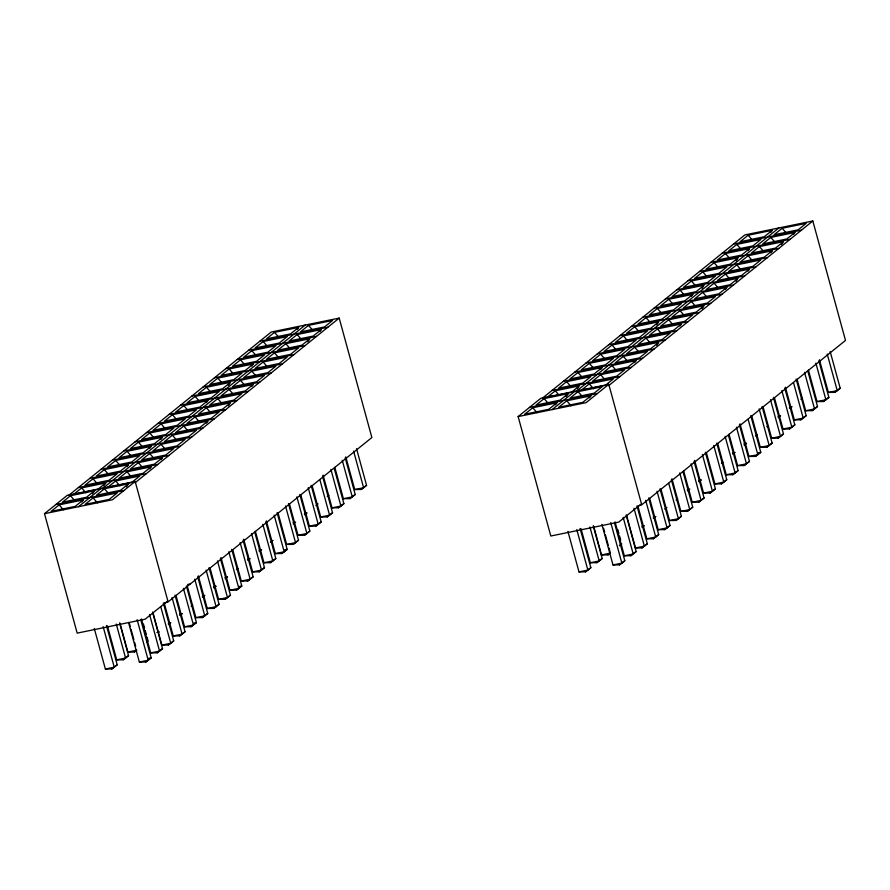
<?xml version="1.0" encoding="UTF-8"?>
<svg xmlns="http://www.w3.org/2000/svg" width="890" height="890" viewBox="0 0 890 890"><rect width="100%" height="100%" fill="white"/><g stroke="black" fill="none" stroke-linecap="round" stroke-linejoin="round"><path stroke-width="1.33" d="M81.824 501.938L83.226 499.913L59.14 504.853L51.108 511.338L75.183 506.399L83.226 499.913M92.46 493.805L93.862 491.781M103.641 485.996L105.754 482.959L81.669 487.898L73.625 494.384L97.711 489.444L105.754 482.959M127.036 466.683L128.438 464.658L104.353 469.597L96.32 476.083L120.395 471.144L128.438 464.658M149.72 448.382L151.133 446.357L127.048 451.297L119.004 457.783L143.09 452.843L151.133 446.357M126.447 486.841L127.849 484.816M161.068 439.237L162.47 437.213L138.395 442.152L130.352 448.627L154.437 443.698L162.47 437.213M149.676 468.874L151.078 466.849L126.992 471.789L118.96 478.264L143.034 473.335L151.078 466.849M161.012 459.718L162.425 457.705L138.339 462.633L130.296 469.119L154.382 464.18L162.425 457.705M206.447 402.636L207.848 400.611L183.774 405.551L175.731 412.026L199.816 407.097L207.848 400.611M228.43 385.348L229.843 383.323M206.391 423.117L207.804 421.103L183.718 426.032L175.675 432.518L199.761 427.578L207.804 421.103M251.826 366.035L253.227 364.01L229.153 368.95L221.109 375.435L245.195 370.496L253.227 364.01M228.385 405.829L229.787 403.815M251.77 386.527L253.183 384.502L229.097 389.431L221.054 395.916L245.139 390.988L253.183 384.502M297.204 329.434L298.606 327.409L274.521 332.348L266.488 338.834L290.563 333.895L298.606 327.409M307.795 341.782L309.197 339.757M319.844 331.625L321.245 329.6L297.16 334.529L289.128 341.015L313.202 336.086L321.245 329.6M555.449 404.828L556.862 402.803L532.776 407.742L524.733 414.228L548.818 409.289L556.862 402.803M566.096 396.684L568.198 393.658L544.124 398.587L536.08 405.072L560.166 400.144L568.198 393.658M577.276 388.886L578.678 386.861M600.661 369.572L602.074 367.548L577.988 372.487L569.945 378.973L594.031 374.034L602.074 367.548M589.436 397.863L590.838 395.839L566.752 400.778L558.72 407.264L582.794 402.325L590.838 395.839M656.687 324.828L658.088 322.814M634.648 362.608L636.05 360.584L611.975 365.523L603.932 372.009L628.017 367.069L636.05 360.584M656.631 345.32L658.044 343.295M691.419 296.37L692.832 294.345L668.746 299.285L660.703 305.771L684.788 300.831L692.832 294.345M702.065 288.238L703.467 286.213M680.027 326.007L681.428 323.982L657.354 328.922L649.311 335.408L673.396 330.468L681.428 323.982M702.01 308.719L703.423 306.694M736.097 260.781L737.499 258.756M748.145 250.624L749.547 248.599L725.472 253.528L717.429 260.014L741.515 255.085L749.547 248.599M725.406 289.406L726.807 287.381L702.733 292.32L694.69 298.806L718.775 293.867L726.807 287.381M736.052 281.273L737.454 279.249M770.84 232.323L772.242 230.299L748.156 235.227L740.113 241.713L764.198 236.785L772.242 230.299M748.09 271.105L749.502 269.08L725.417 274.02L717.373 280.506L741.459 275.566L749.502 269.08M770.785 252.805L772.186 250.78L748.112 255.719L740.068 262.205L764.154 257.266L772.186 250.78M781.431 244.672L782.833 242.647M793.468 234.504L794.881 232.479L770.796 237.419L762.752 243.905L786.838 238.965L794.881 232.479M44.5 513.686L67.184 495.385L135.158 481.457L167.832 600.895L145.137 619.195L77.174 633.124L44.5 513.686L112.463 499.757L135.158 481.457M69.086 495.062L271.228 332.026L339.19 318.097L371.864 437.535L167.665 602.241L164.95 602.797M70.488 495.708L62.445 502.183L86.53 497.254L94.574 490.768L70.488 495.708L74.727 500.614M93.016 478.753L84.973 485.228L109.058 480.3L117.091 473.814L93.016 478.753L97.255 483.659M115.7 460.453L107.657 466.927L131.742 461.999L139.786 455.513L115.7 460.453L119.939 465.359M149.731 432.996L141.699 439.482L165.774 434.543L173.817 428.068L149.731 432.996L153.97 437.913M161.079 423.851L153.036 430.326L177.121 425.398L185.165 418.912L161.079 423.851L165.317 428.769M172.426 414.695L164.383 421.181L188.469 416.242L196.512 409.767L172.426 414.695L176.665 419.613M195.11 396.395L187.078 402.881L211.153 397.941L219.196 391.466L195.11 396.395L199.349 401.312M206.458 387.25L198.414 393.725L222.5 388.797L230.543 382.311L206.458 387.25L210.696 392.167M217.805 378.094L209.762 384.58L233.847 379.641L241.88 373.166L217.805 378.094L221.187 382.032M240.489 359.794L232.457 366.28L256.531 361.34L264.575 354.865L240.489 359.794L244.728 364.711M251.837 350.649L243.793 357.135L267.879 352.195L275.922 345.709L251.837 350.649L256.075 355.566M263.184 341.493L255.141 347.979L279.226 343.051L287.259 336.565L263.184 341.493L266.566 345.431M78.487 506.722L101.171 488.421M102.038 488.933L305.214 325.061M93.127 497.888L85.084 504.374L109.17 499.435L117.202 492.96L93.127 497.888L97.366 502.805M104.464 488.744L96.432 495.229L120.517 490.29L128.549 483.804L104.464 488.744L108.702 493.661M107.612 487.42L115.656 480.934L139.73 476.005L131.698 482.48L126.347 483.582M149.687 453.488L141.643 459.963L165.729 455.035L173.761 448.549L149.687 453.488L153.069 457.416M161.023 444.332L152.991 450.818L177.077 445.879L185.109 439.404L161.023 444.332L165.262 449.25M172.371 435.188L164.339 441.674L188.413 436.734L196.456 430.248L172.371 435.188L176.609 440.105M195.066 416.887L187.022 423.373L211.108 418.434L219.14 411.948L195.066 416.887L199.304 421.804M206.402 407.731L198.37 414.217L222.444 409.278L230.488 402.803L206.402 407.731L210.641 412.649M217.75 398.587L209.717 405.072L233.792 400.133L241.835 393.647L217.75 398.587L221.143 402.514M240.445 380.286L232.401 386.772L256.487 381.832L264.519 375.346L240.445 380.286L244.683 385.203M251.781 371.13L243.749 377.616L267.823 372.688L275.867 366.202L251.781 371.13L256.02 376.047M263.129 361.985L255.085 368.471L279.171 363.532L287.214 357.046L263.129 361.985L266.522 365.912M274.476 352.829L266.433 359.315L290.518 354.387L298.562 347.901L274.476 352.829L278.715 357.747M285.824 343.685L277.78 350.171L301.866 345.231L309.898 338.745L285.824 343.685L290.051 348.602M308.507 325.384L300.464 331.87L324.55 326.93L332.593 320.445L308.507 325.384L311.901 329.311M134.991 482.803L339.19 318.097M106.466 625.581L117.202 664.808L111.873 668.946L105.376 669.013L94.284 628.473M119.605 622.967L128.549 655.663L123.209 659.802L116.712 659.868L107.412 625.87M152.513 612.086L162.525 648.699L157.196 652.837L150.699 652.904L141.399 618.906M163.337 602.975L173.706 640.889L168.377 645.028L161.88 645.094L152.935 612.409M175.041 595.132L185.053 631.744L179.724 635.883L173.227 635.95L164.283 603.253M197.725 576.831L207.737 613.444L202.408 617.582L195.911 617.649L187.323 586.265M209.072 567.675L219.085 604.288L213.756 608.426L207.259 608.493L198.314 575.808M220.42 558.531L230.432 595.143L225.103 599.281L218.606 599.348L210.018 567.965M243.104 540.23L253.116 576.842L247.787 580.981L241.29 581.048L232.702 549.664M254.807 532.387L264.464 567.687L259.135 571.825L252.638 571.892L243.693 539.207M265.787 521.929L275.811 558.542L270.482 562.68L263.985 562.747L255.397 531.363M288.482 503.629L298.495 540.241L293.166 544.38L286.669 544.446L278.081 513.063M299.83 494.473L309.842 531.085L304.514 535.224L298.017 535.291L289.428 503.907M311.166 485.328L321.19 521.941L315.861 526.079L309.364 526.146L300.776 494.762M322.514 476.172L332.537 512.785L327.197 516.923L320.7 516.99L312.123 485.606M334.217 468.329L343.874 503.64L338.545 507.778L332.048 507.845L323.103 475.149M345.209 457.872L355.221 494.484L349.892 498.623L343.395 498.689L334.807 467.306M356.545 448.727L366.569 485.339L361.24 489.478L354.743 489.545L345.798 456.848M518.136 416.576L540.82 398.275L608.782 384.347L641.456 503.784L618.773 522.085L550.81 536.014L518.136 416.576L586.098 402.647L608.782 384.347M542.722 397.952L744.863 234.916L812.826 220.987L845.5 340.425L641.301 505.131L638.575 505.687M555.304 390.788L547.261 397.263L571.347 392.334L579.379 385.848L555.304 390.788L558.686 394.715M566.641 381.632L558.609 388.118L582.683 383.178L590.726 376.704L566.641 381.632L570.034 385.57M589.336 363.331L581.292 369.817L605.378 364.878L613.41 358.403L589.336 363.331L593.574 368.249M600.683 354.187L592.64 360.673L616.726 355.733L624.758 349.247L600.683 354.187L604.911 359.104M612.02 345.031L603.987 351.517L628.062 346.577L636.105 340.102L612.02 345.031L615.413 348.969M623.367 335.886L615.324 342.372L639.409 337.432L647.453 330.947L623.367 335.886L627.606 340.803M634.715 326.73L626.671 333.216L650.757 328.288L658.789 321.802L634.715 326.73L638.953 331.647M646.051 317.585L638.019 324.071L662.104 319.132L670.137 312.646L646.051 317.585L650.29 322.503M657.399 308.43L649.366 314.915L673.441 309.987L681.484 303.501L657.399 308.43L660.792 312.368M680.094 290.129L672.05 296.615L696.136 291.686L704.168 285.201L680.094 290.129L684.332 295.046M691.43 280.984L683.398 287.47L707.472 282.531L715.515 276.045L691.43 280.984L694.823 284.911M702.777 271.828L694.745 278.314L718.82 273.386L726.863 266.9L702.777 271.828L707.016 276.745M714.125 262.684L706.082 269.169L730.167 264.23L738.211 257.744L714.125 262.684L718.364 267.601M736.809 244.383L728.777 250.869L752.851 245.929L760.894 239.443L736.809 244.383L740.202 248.31M552.111 409.611L574.806 391.311M575.674 391.822L778.839 227.951M578.1 391.622L570.067 398.108L594.142 393.18L602.185 386.694L578.1 391.622L582.338 396.54M589.28 383.824L581.248 390.31L605.322 385.37L613.366 378.884L589.28 383.824L593.519 388.741M600.628 374.668L592.584 381.154L616.67 376.225L624.713 369.739L600.628 374.668L604.866 379.585M623.312 356.367L615.279 362.853L639.354 357.925L647.397 351.439L623.312 356.367L627.55 361.284M634.659 347.222L626.616 353.708L650.701 348.769L658.745 342.283L634.659 347.222L638.898 352.14M646.006 338.067L637.963 344.552L662.049 339.624L670.092 333.138L646.006 338.067L650.245 342.984M668.69 319.766L660.658 326.252L684.733 321.323L692.776 314.838L668.69 319.766L672.929 324.683M680.038 310.621L671.995 317.107L696.08 312.168L704.124 305.682L680.038 310.621L684.277 315.538M691.385 301.465L683.342 307.951L707.428 303.023L715.471 296.537L691.385 301.465L694.779 305.404M714.069 283.165L706.037 289.651L730.111 284.722L738.155 278.236L714.069 283.165L718.308 288.082M736.764 264.864L728.721 271.35L752.807 266.421L760.839 259.936L736.764 264.864L740.146 268.802M759.448 246.563L751.416 253.049L775.49 248.121L783.534 241.635L759.448 246.563L763.687 251.481M782.143 228.263L774.1 234.749L798.185 229.82L806.218 223.334L782.143 228.263L786.382 233.18M608.627 385.693L812.826 220.987M580.102 528.471L590.838 567.698L585.498 571.836L579.001 571.903L567.909 531.363M593.23 525.856L602.174 558.542L596.845 562.68L590.348 562.747L581.048 528.749M614.445 522.808L624.813 560.733L619.485 564.872L612.988 564.939L601.896 524.399M626.137 514.965L636.161 551.577L630.832 555.716L624.335 555.783L615.035 521.785M636.962 505.854L647.341 543.779L642.013 547.917L635.516 547.984L626.571 515.288M648.665 498.011L658.689 534.623L653.36 538.761L646.852 538.828L637.908 506.143M660.013 488.866L670.025 525.478L664.697 529.617L658.2 529.683L649.611 498.3M671.36 479.71L681.373 516.322L676.044 520.461L669.547 520.528L660.959 489.144M683.064 471.867L692.72 507.178L687.392 511.316L680.894 511.383L671.95 478.686M694.044 461.409L704.068 498.022L698.728 502.16L692.231 502.227L683.654 470.843M705.392 452.265L715.404 488.877L710.075 493.016L703.578 493.082L694.634 460.386M716.739 443.109L726.752 479.721L721.423 483.86L714.926 483.926L706.337 452.543M728.443 435.266L738.099 470.576L732.77 474.715L726.273 474.782L717.685 443.398M739.423 424.808L749.447 461.421L744.107 465.559L737.61 465.626L729.032 434.242M762.118 406.507L772.131 443.12L766.802 447.258L760.305 447.325L751.716 415.942M773.455 397.363L783.478 433.975L778.149 438.114L771.641 438.18L763.064 406.797M784.802 388.207L794.815 424.819L789.486 428.958L782.989 429.024L774.411 397.641M796.149 379.062L806.162 415.675L800.833 419.813L794.336 419.88L785.392 387.183M807.853 371.219L817.51 406.519L812.181 410.657L805.684 410.724L797.095 379.351M818.833 360.762L828.857 397.374L823.528 401.512L817.02 401.579L808.443 370.195M830.181 351.606L840.193 388.229L834.865 392.357L828.368 392.423L819.423 359.738M315.906 505.587L318.041 503.929M306.694 513.085L304.569 514.743L306.939 512.985L304.402 513.508M270.527 542.188L272.663 540.53M225.148 578.789L227.284 577.132M179.769 615.39L181.905 613.733M123.209 659.802L128.549 655.663M111.873 668.946L117.202 664.808M120.028 623.289L127.893 652.058L134.401 651.992L136.526 650.334M361.24 489.478L366.569 485.339M349.892 498.623L355.221 494.484M338.545 507.778L343.874 503.64M327.197 516.923L332.537 512.785M315.861 526.079L321.19 521.941M304.514 535.224L309.842 531.085M293.166 544.38L298.495 540.241M266.377 520.906L275.322 553.591L281.819 553.524L287.159 549.386L277.135 512.774M270.482 562.68L275.811 558.542M259.135 571.825L264.464 567.687M247.787 580.981L253.116 576.842M221.009 557.507L229.943 590.192L236.451 590.126L241.78 585.987L231.756 549.375M225.103 599.281L230.432 595.143M213.756 608.426L219.085 604.288M202.408 617.582L207.737 613.444M157.196 652.837L162.525 648.699M128.627 622.822L139.352 662.049L145.849 661.982L151.178 657.844L140.809 619.93M175.986 595.41L184.564 626.794L191.072 626.727L196.401 622.588L186.377 585.976M179.724 635.883L185.053 631.744M168.377 645.028L173.706 640.889M791.677 406.819L789.541 408.477L791.911 406.73L789.374 407.242M780.33 415.975L778.194 417.621L779.774 416.453M746.298 443.42L744.162 445.078L746.532 443.331L743.995 443.843M700.919 480.022L698.784 481.679L701.153 479.921L698.617 480.444M664.752 509.125L666.888 507.467M655.541 516.623L653.405 518.28L655.774 516.523L653.238 517.046M596.845 562.68L602.174 558.542M585.498 571.836L590.838 567.698M619.373 545.726L621.509 544.068M593.663 526.179L601.529 554.948L608.026 554.882L610.162 553.224M834.865 392.357L840.193 388.229M823.528 401.512L828.857 397.374M812.181 410.657L817.51 406.519M800.833 419.813L806.162 415.675M789.486 428.958L794.815 424.819M778.149 438.114L783.478 433.975M766.802 447.258L772.131 443.12M740.013 423.785L748.957 456.481L755.454 456.414L760.783 452.276L750.771 415.663M744.107 465.559L749.447 461.421M732.77 474.715L738.099 470.576M721.423 483.86L726.752 479.721M710.075 493.016L715.404 488.877M698.728 502.16L704.068 498.022M687.392 511.316L692.72 507.178M630.832 555.716L636.161 551.577M676.044 520.461L681.373 516.322M664.697 529.617L670.025 525.478M619.485 564.872L624.813 560.733M653.36 538.761L658.689 534.623M642.013 547.917L647.341 543.779M327.253 496.442L328.833 495.274M293.222 523.887L294.801 522.719M271.317 541.61L272.896 540.441M259.19 551.344L261.56 549.586L259.023 550.109M247.843 560.489L249.422 559.321M236.495 569.644L238.075 568.476M225.938 578.211L227.517 577.043L224.992 577.554M213.811 587.945L216.181 586.187L213.644 586.71M202.464 597.09L204.044 595.922M191.116 606.246L192.696 605.078M180.559 614.812L182.138 613.644L179.613 614.156M168.433 624.546L170.802 622.789L168.266 623.312M146.527 642.257L148.107 641.089L147.039 637.173M134.401 651.992L136.76 650.245L127.893 652.058M281.819 553.524L287.159 549.386L284.622 549.909M236.451 590.126L241.78 585.987L239.243 586.51M191.072 626.727L196.401 622.588L193.864 623.111M145.849 661.982L151.178 657.844L148.652 658.366M800.889 399.321L802.469 398.164M766.857 426.777L768.426 425.609M755.51 435.922L757.09 434.754M732.815 454.223L734.395 453.055M721.479 463.378L723.058 462.21M687.436 490.824L689.016 489.656M676.1 499.98L677.679 498.812M642.057 527.425L643.637 526.257M620.163 545.147L621.743 543.979M608.026 554.882L610.395 553.124L601.529 554.948M755.454 456.414L760.783 452.276L758.258 452.799M259.88 341.182L327.854 327.253M733.516 244.06L801.478 230.132M248.544 350.326L316.506 336.398M722.168 253.216L790.131 239.288M237.196 359.482L305.159 345.554M710.832 262.361L778.794 248.432M225.849 368.627L293.811 354.698M699.484 271.517L767.447 257.588M214.501 377.783L282.475 363.854M688.137 280.661L756.1 266.733M203.165 386.928L271.127 372.999M676.789 289.817L744.752 275.889M665.453 298.962L733.416 285.034M191.817 396.072L259.78 382.155M654.106 308.118L722.068 294.19M180.47 405.228L248.432 391.3M642.758 317.263L710.721 303.334M169.122 414.373L237.096 400.455M631.41 326.419L699.384 312.49M157.786 423.529L225.749 409.6M620.074 335.563L688.037 321.635M146.438 432.674L214.401 418.756M135.091 441.829L203.054 427.901M608.727 344.719L676.689 330.791M123.743 450.974L191.717 437.057M597.379 353.864L665.342 339.935M112.407 460.13L180.37 446.202M586.032 363.02L654.005 349.091M101.06 469.275L169.022 455.357M574.695 372.165L642.658 358.236M89.712 478.431L157.675 464.502M563.348 381.32L631.31 367.392M78.376 487.575L146.338 473.658M552 390.465L619.963 376.537M108.947 487.142L123.665 484.127M55.848 504.53L123.81 490.613M529.472 407.42L597.446 393.491M828.368 392.423L837.234 390.61L827.222 353.998M354.743 489.545L363.609 487.731L353.586 451.108M817.02 401.579L825.898 399.766L815.874 363.153M343.395 498.689L352.262 496.876L342.25 460.264M332.048 507.845L340.915 506.021L330.902 469.408M778.027 416.398L780.563 415.875M805.684 410.724L814.55 408.911L804.527 372.298M293.055 522.664L295.591 522.141M320.7 516.99L329.567 515.177L319.911 479.866M794.336 419.88L803.203 418.066L793.546 382.756M309.364 526.146L318.231 524.321L308.207 487.709M782.989 429.024L791.855 427.211L781.843 390.599M298.017 535.291L306.883 533.477L296.871 496.865M771.641 438.18L780.519 436.367L770.495 399.743M286.669 544.446L295.536 542.622L285.523 506.01M732.659 452.999L735.185 452.476M760.305 447.325L769.171 445.512L759.159 408.899M247.676 559.265L250.212 558.742M275.322 553.591L284.188 551.778L274.176 515.165M748.957 456.481L757.824 454.668L748.167 419.357M263.985 562.747L272.852 560.923L262.828 524.31M737.61 465.626L746.476 463.812L736.464 427.2M187.634 584.496L190.36 583.94M252.638 571.892L261.504 570.078L251.492 533.466M726.273 474.782L735.14 472.968L725.116 436.345M241.29 581.048L250.157 579.223L240.144 542.611M687.28 489.6L689.806 489.077M714.926 483.926L723.793 482.113L713.78 445.501M202.297 595.855L204.834 595.343M229.943 590.192L238.82 588.379L228.797 551.767M703.578 493.082L712.445 491.269L702.433 454.645M692.231 502.227L701.098 500.414L691.085 463.801M218.606 599.348L227.473 597.524L217.449 560.911M680.894 511.383L689.761 509.558L679.738 472.946M207.259 608.493L216.125 606.68L206.113 570.067M641.901 526.201L644.427 525.678M669.547 520.528L678.414 518.714L668.757 483.404M195.911 617.649L204.778 615.824L194.765 579.212M658.2 529.683L667.066 527.859L657.054 491.247M156.918 632.456L159.455 631.944M184.564 626.794L193.441 624.98L183.418 588.368M646.852 538.828L655.73 537.015L645.706 500.403M173.227 635.95L182.094 634.125L172.07 597.513M635.516 547.984L644.382 546.16L634.003 508.246M161.88 645.094L170.746 643.281L160.734 606.669M116.712 659.868L125.579 658.044L116.278 624.046M150.699 652.904L159.566 651.08L149.553 614.467M590.348 562.747L599.215 560.934L589.914 526.936M624.335 555.783L633.202 553.969L623.178 517.357M105.376 669.013L114.243 667.2L103.151 626.66M139.352 662.049L148.218 660.235L137.138 619.696M579.001 571.903L587.867 570.078L576.787 529.55M612.988 564.939L621.854 563.114L610.763 522.586M770.796 237.419L774.189 241.346M748.156 235.227L752.395 240.144M748.112 255.719L752.339 260.637M725.472 253.528L729.711 258.445M725.417 274.02L729.655 278.937M702.733 292.32L706.96 297.238M668.746 299.285L672.985 304.202M657.354 328.922L660.736 332.849M611.975 365.523L615.357 369.45M577.988 372.487L582.227 377.405M566.752 400.778L570.991 405.695M544.124 398.587L547.506 402.525M532.776 407.742L537.015 412.66M297.16 334.529L301.399 339.446M274.521 332.348L278.759 337.266M229.153 368.95L232.535 372.877M229.097 389.431L232.49 393.369M183.774 405.551L187.156 409.478M183.718 426.032L187.111 429.97M138.395 442.152L141.777 446.079M138.339 462.633L141.733 466.571M127.048 451.297L131.286 456.214M126.992 471.789L131.231 476.706M115.656 480.934L119.883 485.851M104.353 469.597L107.746 473.536M81.669 487.898L85.907 492.815M59.14 504.853L63.379 509.77M617.805 529.595L618.884 533.522M619.596 536.136L620.664 540.052M603.598 528.282L604.677 532.209M605.389 534.823L608.248 545.281M608.971 547.895L610.039 551.822M143.457 624.09L144.536 628.017M145.248 630.632L146.316 634.559M129.25 622.777L130.329 626.705M131.041 629.319L133.9 639.777M134.624 642.391L135.692 646.318"/></g></svg>
